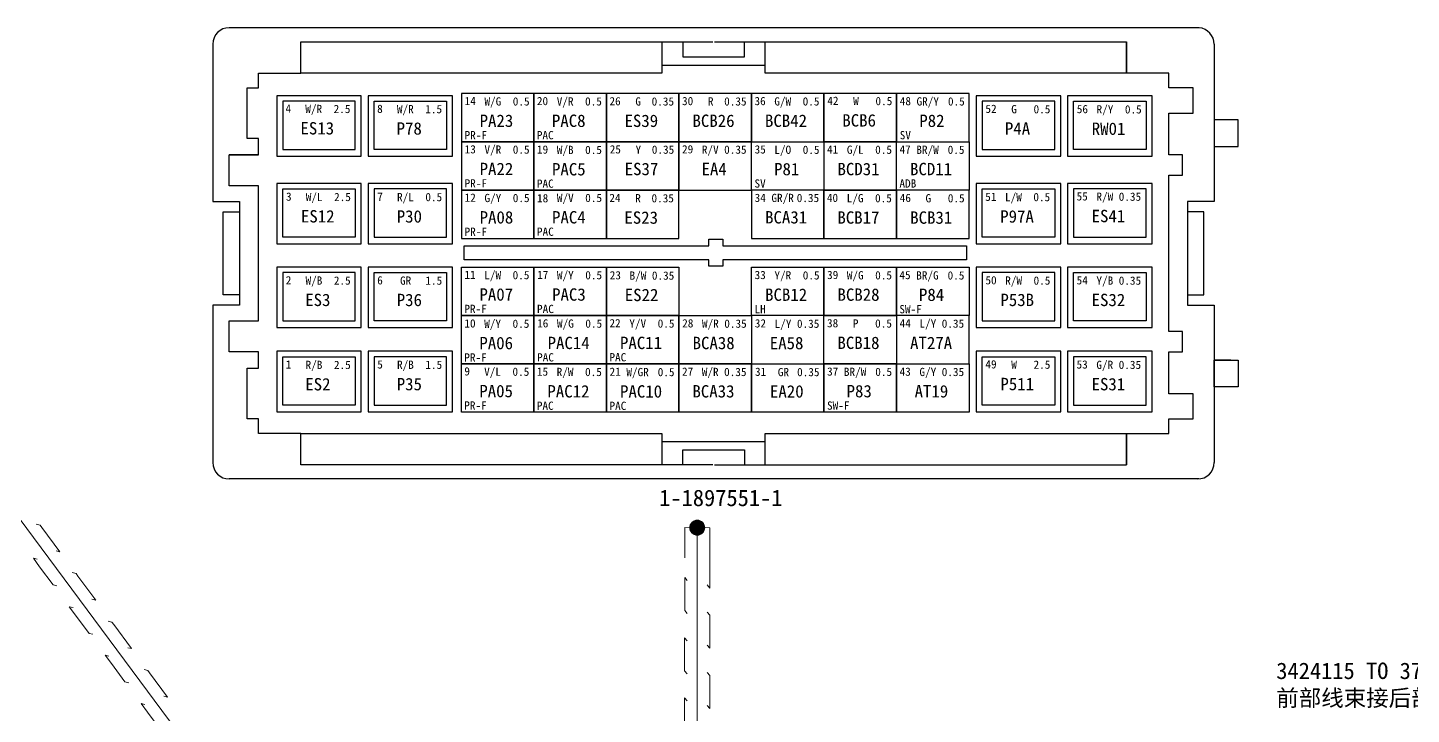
# Model space of a CAD drawing. Header units: millimetres. Extents: x 6 to 3615, y -854 to 0.
# Drawn here: x 463.5 to 693, y -446.2 to -332.3 of the extents above; entities that cross this region are included whole.
import ezdxf

# ---------------------------------------------------------------- set-up
doc = ezdxf.new("R2010")
doc.units = ezdxf.units.MM
doc.styles.add('4eff5b8b_Style', font='simfang.ttf')

msp = doc.modelspace()

# ---------------------------------------------------------------- hatches: boundary and pattern name
h = msp.add_hatch(color=256)
edge = h.paths.add_edge_path()
edge.add_arc((574.56, -415.19), 1.25, 0, 360)
h = msp.add_hatch(color=256)
edge = h.paths.add_edge_path()
edge.add_arc((574.56, -415.19), 1.25, 0, 360)

# ---------------------------------------------------------------- linework, layer by layer
at = {"linetype": 'Continuous', "lineweight": 30}
for p, q in [((518.83, -343.56), (504.8, -343.56)), ((504.8, -343.56), (504.8, -353.58)), ((518.83, -353.58), (518.83, -343.56)), ((533.98, -343.56), (519.95, -343.56)), ((519.95, -343.56), (519.95, -353.58)), ((533.98, -353.58), (533.98, -343.56)), ((547.47, -343.16), (535.44, -343.16)), ((535.44, -343.16), (535.44, -351.18)), ((559.5, -343.16), (547.47, -343.16)), ((547.47, -343.16), (547.47, -351.18)), ((547.47, -351.18), (547.47, -343.16)), ((547.47, -343.16), (547.47, -343.16)), ((571.53, -343.16), (559.5, -343.16)), ((559.5, -343.16), (559.5, -351.18)), ((559.5, -351.18), (559.5, -343.16)), ((559.5, -343.16), (559.5, -343.16)), ((583.55, -343.16), (571.53, -343.16)), ((571.53, -343.16), (571.53, -351.18)), ((571.53, -351.18), (571.53, -343.16)), ((571.53, -343.16), (571.53, -343.16)), ((595.58, -343.16), (583.55, -343.16)), ((583.55, -343.16), (583.55, -351.18)), ((583.55, -351.18), (583.55, -343.16)), ((583.55, -343.16), (583.55, -343.16)), ((595.58, -351.18), (595.58, -343.16)), ((607.61, -343.16), (595.58, -343.16)), ((595.58, -343.16), (595.58, -351.18)), ((619.64, -343.16), (607.61, -343.16)), ((607.61, -343.16), (607.61, -351.18)), ((607.61, -351.18), (607.61, -343.16)), ((607.61, -343.16), (607.61, -343.16)), ((619.64, -351.18), (619.64, -343.16)), ((634.86, -343.56), (620.83, -343.56)), ((620.83, -343.56), (620.83, -353.58)), ((634.86, -353.58), (634.86, -343.56)), ((650.02, -343.56), (635.98, -343.56)), ((635.98, -343.56), (635.98, -353.58)), ((650.02, -353.58), (650.02, -343.56)), ((517.83, -344.46), (505.8, -344.46)), ((505.8, -344.46), (505.8, -352.48)), ((517.83, -352.48), (517.83, -344.46)), ((517.83, -344.46), (517.83, -344.46)), ((520.95, -344.46), (532.98, -344.46)), ((520.95, -352.48), (520.95, -344.46)), ((520.95, -344.46), (520.95, -344.46)), ((532.98, -344.46), (532.98, -352.48)), ((633.86, -344.46), (621.84, -344.46)), ((621.84, -344.46), (621.84, -352.48)), ((633.86, -352.48), (633.86, -344.46)), ((633.86, -344.46), (633.86, -344.46)), ((636.98, -344.46), (649.01, -344.46)), ((636.98, -352.48), (636.98, -344.46)), ((636.98, -344.46), (636.98, -344.46)), ((649.01, -344.46), (649.01, -352.48)), ((664.3, -347.54), (660.3, -347.54)), ((660.3, -347.54), (660.3, -351.97)), ((664.3, -351.97), (664.3, -347.54)), ((505.8, -352.48), (517.83, -352.48)), ((532.98, -352.48), (520.95, -352.48)), ((535.44, -351.18), (547.47, -351.18)), ((547.47, -351.18), (535.44, -351.18)), ((535.44, -351.18), (535.44, -359.2)), ((547.47, -351.18), (559.5, -351.18)), ((559.5, -351.18), (547.47, -351.18)), ((547.47, -351.18), (547.47, -359.2)), ((547.47, -359.2), (547.47, -351.18)), ((547.47, -351.18), (547.47, -351.18)), ((559.5, -351.18), (571.53, -351.18)), ((571.53, -351.18), (559.5, -351.18)), ((559.5, -351.18), (559.5, -359.2)), ((559.5, -359.2), (559.5, -351.18)), ((559.5, -351.18), (559.5, -351.18)), ((571.53, -351.18), (583.55, -351.18)), ((583.55, -351.18), (571.53, -351.18)), ((571.53, -351.18), (571.53, -359.2)), ((571.53, -359.2), (571.53, -351.18)), ((571.53, -351.18), (571.53, -351.18)), ((583.55, -351.18), (595.58, -351.18)), ((583.55, -351.18), (583.55, -351.18)), ((583.55, -351.18), (595.58, -351.18)), ((583.55, -359.2), (583.55, -351.18)), ((583.55, -351.18), (583.55, -351.18)), ((583.55, -351.18), (595.58, -351.18)), ((583.55, -359.2), (583.55, -351.18)), ((583.55, -351.18), (583.55, -351.18)), ((583.55, -359.2), (583.55, -351.18)), ((583.55, -351.18), (583.55, -351.18)), ((595.58, -351.18), (595.58, -359.2)), ((595.58, -351.18), (595.58, -359.2)), ((595.58, -351.18), (607.61, -351.18)), ((607.61, -351.18), (595.58, -351.18)), ((595.58, -351.18), (595.58, -359.2)), ((607.61, -351.18), (619.64, -351.18)), ((607.61, -351.18), (607.61, -351.18)), ((607.61, -351.18), (619.64, -351.18)), ((607.61, -359.2), (607.61, -351.18)), ((607.61, -351.18), (607.61, -351.18)), ((607.61, -351.18), (619.64, -351.18)), ((607.61, -359.2), (607.61, -351.18)), ((607.61, -351.18), (607.61, -351.18)), ((607.61, -359.2), (607.61, -351.18)), ((607.61, -351.18), (607.61, -351.18)), ((619.64, -351.18), (619.64, -359.2)), ((619.64, -351.18), (619.64, -359.2)), ((621.84, -352.48), (633.86, -352.48)), ((649.01, -352.48), (636.98, -352.48)), ((660.3, -351.97), (664.3, -351.97)), ((660.3, -351.97), (660.3, -351.97)), ((504.8, -353.58), (518.83, -353.58)), ((504.8, -353.58), (504.8, -353.58)), ((519.95, -353.58), (533.98, -353.58)), ((519.95, -353.58), (519.95, -353.58)), ((620.83, -353.58), (634.86, -353.58)), ((620.83, -353.58), (620.83, -353.58)), ((635.98, -353.58), (650.02, -353.58)), ((635.98, -353.58), (635.98, -353.58)), ((518.83, -358.11), (504.8, -358.11)), ((504.8, -358.11), (504.8, -368.14)), ((505.8, -367.04), (505.8, -359.02)), ((505.8, -359.02), (517.83, -359.02)), ((517.83, -359.02), (517.83, -367.04)), ((518.83, -368.14), (518.83, -358.11)), ((533.98, -358.11), (519.95, -358.11)), ((519.95, -358.11), (519.95, -368.14)), ((532.98, -359.02), (520.95, -359.02)), ((520.95, -359.02), (520.95, -367.04)), ((532.98, -367.04), (532.98, -359.02)), ((533.98, -368.14), (533.98, -358.11)), ((535.44, -359.2), (547.47, -359.2)), ((547.47, -359.2), (535.44, -359.2)), ((535.44, -359.2), (535.44, -367.22)), ((547.47, -359.2), (559.5, -359.2)), ((559.5, -359.2), (547.47, -359.2)), ((547.47, -359.2), (547.47, -367.22)), ((547.47, -367.22), (547.47, -359.2)), ((547.47, -359.2), (547.47, -359.2)), ((559.5, -359.2), (571.53, -359.2)), ((571.53, -359.2), (559.5, -359.2)), ((559.5, -359.2), (559.5, -367.22)), ((559.5, -367.22), (559.5, -359.2)), ((559.5, -359.2), (559.5, -359.2)), ((571.53, -359.2), (583.55, -359.2)), ((571.53, -367.22), (571.53, -359.2)), ((571.53, -359.2), (571.53, -359.2)), ((595.58, -359.2), (583.55, -359.2)), ((595.58, -359.2), (583.55, -359.2)), ((583.55, -359.2), (583.55, -367.22)), ((595.58, -359.2), (583.55, -359.2)), ((595.58, -367.22), (595.58, -359.2)), ((595.58, -359.2), (607.61, -359.2)), ((607.61, -359.2), (595.58, -359.2)), ((595.58, -359.2), (595.58, -367.22)), ((619.64, -359.2), (607.61, -359.2)), ((619.64, -359.2), (607.61, -359.2)), ((607.61, -359.2), (607.61, -367.22)), ((619.64, -359.2), (607.61, -359.2)), ((607.61, -367.22), (607.61, -359.2)), ((607.61, -359.2), (607.61, -359.2)), ((619.64, -367.22), (619.64, -359.2)), ((634.86, -358.11), (620.83, -358.11)), ((620.83, -358.11), (620.83, -368.14)), ((621.84, -367.04), (621.84, -359.02)), ((621.84, -359.02), (633.86, -359.02)), ((633.86, -359.02), (633.86, -367.04)), ((634.86, -368.14), (634.86, -358.11)), ((650.02, -358.11), (635.98, -358.11)), ((635.98, -358.11), (635.98, -368.14)), ((649.01, -359.02), (636.98, -359.02)), ((636.98, -359.02), (636.98, -367.04)), ((649.01, -367.04), (649.01, -359.02)), ((650.02, -368.14), (650.02, -358.11)), ((517.83, -367.04), (505.8, -367.04)), ((517.83, -367.04), (517.83, -367.04)), ((520.95, -367.04), (532.98, -367.04)), ((520.95, -367.04), (520.95, -367.04)), ((633.86, -367.04), (621.84, -367.04)), ((633.86, -367.04), (633.86, -367.04)), ((636.98, -367.04), (649.01, -367.04)), ((636.98, -367.04), (636.98, -367.04)), ((504.8, -368.14), (518.83, -368.14)), ((504.8, -368.14), (504.8, -368.14)), ((519.95, -368.14), (533.98, -368.14)), ((519.95, -368.14), (519.95, -368.14)), ((535.44, -367.22), (547.47, -367.22)), ((547.47, -367.22), (559.5, -367.22)), ((559.5, -367.22), (571.53, -367.22)), ((583.55, -367.22), (595.58, -367.22)), ((583.55, -367.22), (583.55, -367.22)), ((595.58, -367.22), (607.61, -367.22)), ((607.61, -367.22), (619.64, -367.22)), ((607.61, -367.22), (607.61, -367.22)), ((620.83, -368.14), (634.86, -368.14)), ((620.83, -368.14), (620.83, -368.14)), ((635.98, -368.14), (650.02, -368.14)), ((635.98, -368.14), (635.98, -368.14)), ((518.83, -371.97), (504.8, -371.97)), ((504.8, -371.97), (504.8, -381.99)), ((517.83, -372.87), (505.8, -372.87)), ((505.8, -372.87), (505.8, -380.89)), ((517.83, -380.89), (517.83, -372.87)), ((517.83, -372.87), (517.83, -372.87)), ((518.83, -381.99), (518.83, -371.97)), ((533.98, -371.97), (519.95, -371.97)), ((519.95, -371.97), (519.95, -381.99)), ((520.95, -372.87), (532.98, -372.87)), ((520.95, -380.89), (520.95, -372.87)), ((520.95, -372.87), (520.95, -372.87)), ((532.98, -372.87), (532.98, -380.89)), ((533.98, -381.99), (533.98, -371.97)), ((535.44, -380.01), (535.44, -371.99)), ((535.44, -371.99), (547.47, -371.99)), ((547.47, -380.01), (547.47, -371.99)), ((547.47, -371.99), (559.5, -371.99)), ((547.47, -371.99), (547.47, -380.01)), ((559.5, -380.01), (559.5, -371.99)), ((559.5, -371.99), (571.53, -371.99)), ((559.5, -371.99), (559.5, -380.01)), ((571.53, -371.99), (571.53, -380.01)), ((583.55, -371.99), (595.58, -371.99)), ((583.55, -380.01), (583.55, -371.99)), ((583.55, -371.99), (583.55, -371.99)), ((595.58, -371.99), (595.58, -380.01)), ((595.58, -380.01), (595.58, -371.99)), ((595.58, -371.99), (607.61, -371.99)), ((607.61, -371.99), (619.64, -371.99)), ((607.61, -380.01), (607.61, -371.99)), ((607.61, -371.99), (607.61, -371.99)), ((607.61, -371.99), (607.61, -380.01)), ((619.64, -371.99), (619.64, -380.01)), ((634.86, -371.97), (620.83, -371.97)), ((620.83, -371.97), (620.83, -381.99)), ((633.86, -372.87), (621.84, -372.87)), ((621.84, -372.87), (621.84, -380.89)), ((633.86, -380.89), (633.86, -372.87)), ((633.86, -372.87), (633.86, -372.87)), ((634.86, -381.99), (634.86, -371.97)), ((650.02, -371.97), (635.98, -371.97)), ((635.98, -371.97), (635.98, -381.99)), ((636.98, -372.87), (649.01, -372.87)), ((636.98, -380.89), (636.98, -372.87)), ((636.98, -372.87), (636.98, -372.87)), ((649.01, -372.87), (649.01, -380.89)), ((650.02, -381.99), (650.02, -371.97)), ((505.8, -380.89), (517.83, -380.89)), ((532.98, -380.89), (520.95, -380.89)), ((535.44, -388.03), (535.44, -380.01)), ((535.44, -380.01), (547.47, -380.01)), ((547.47, -380.01), (535.44, -380.01)), ((547.47, -388.03), (547.47, -380.01)), ((547.47, -380.01), (559.5, -380.01)), ((559.5, -380.01), (547.47, -380.01)), ((547.47, -380.01), (547.47, -388.03)), ((547.47, -380.01), (547.47, -380.01)), ((559.5, -388.03), (559.5, -380.01)), ((559.5, -380.01), (571.53, -380.01)), ((571.53, -380.01), (559.5, -380.01)), ((559.5, -380.01), (559.5, -388.03)), ((559.5, -380.01), (559.5, -380.01)), ((571.53, -388.03), (571.53, -380.01)), ((571.53, -380.01), (583.55, -380.01)), ((571.53, -380.01), (571.53, -388.03)), ((571.53, -380.01), (571.53, -380.01)), ((595.58, -380.01), (583.55, -380.01)), ((583.55, -380.01), (583.55, -388.03)), ((595.58, -380.01), (583.55, -380.01)), ((595.58, -380.01), (583.55, -380.01)), ((583.55, -380.01), (583.55, -388.03)), ((583.55, -380.01), (583.55, -388.03)), ((595.58, -388.03), (595.58, -380.01)), ((595.58, -388.03), (595.58, -380.01)), ((595.58, -388.03), (595.58, -380.01)), ((595.58, -380.01), (607.61, -380.01)), ((607.61, -380.01), (595.58, -380.01)), ((619.64, -380.01), (607.61, -380.01)), ((607.61, -380.01), (607.61, -388.03)), ((619.64, -380.01), (607.61, -380.01)), ((619.64, -380.01), (607.61, -380.01)), ((607.61, -380.01), (607.61, -388.03)), ((607.61, -380.01), (607.61, -388.03)), ((607.61, -380.01), (607.61, -380.01)), ((619.64, -388.03), (619.64, -380.01)), ((619.64, -388.03), (619.64, -380.01)), ((621.84, -380.89), (633.86, -380.89)), ((649.01, -380.89), (636.98, -380.89)), ((504.8, -381.99), (518.83, -381.99)), ((504.8, -381.99), (504.8, -381.99)), ((519.95, -381.99), (533.98, -381.99)), ((519.95, -381.99), (519.95, -381.99)), ((620.83, -381.99), (634.86, -381.99)), ((620.83, -381.99), (620.83, -381.99)), ((635.98, -381.99), (650.02, -381.99)), ((635.98, -381.99), (635.98, -381.99)), ((518.83, -385.94), (504.8, -385.94)), ((504.8, -385.94), (504.8, -395.97)), ((505.8, -394.87), (505.8, -386.85)), ((505.8, -386.85), (517.83, -386.85)), ((517.83, -386.85), (517.83, -394.87)), ((518.83, -395.97), (518.83, -385.94)), ((533.98, -385.94), (519.95, -385.94)), ((519.95, -385.94), (519.95, -395.97)), ((532.98, -386.85), (520.95, -386.85)), ((520.95, -386.85), (520.95, -394.87)), ((532.98, -394.87), (532.98, -386.85)), ((533.98, -395.97), (533.98, -385.94)), ((634.86, -385.94), (620.83, -385.94)), ((620.83, -385.94), (620.83, -395.97)), ((621.84, -394.87), (621.84, -386.85)), ((621.84, -386.85), (633.86, -386.85)), ((633.86, -386.85), (633.86, -394.87)), ((634.86, -395.97), (634.86, -385.94)), ((650.02, -385.94), (635.98, -385.94)), ((635.98, -385.94), (635.98, -395.97)), ((649.01, -386.85), (636.98, -386.85)), ((636.98, -386.85), (636.98, -394.87)), ((649.01, -394.87), (649.01, -386.85)), ((650.02, -395.97), (650.02, -385.94)), ((660.3, -387.42), (664.3, -387.42)), ((660.3, -391.85), (660.3, -387.42)), ((660.3, -387.42), (660.3, -387.42)), ((664.3, -387.42), (664.3, -391.85)), ((535.44, -396.04), (535.44, -388.03)), ((535.44, -388.03), (547.47, -388.03)), ((547.47, -388.03), (535.44, -388.03)), ((547.47, -396.04), (547.47, -388.03)), ((547.47, -388.03), (559.5, -388.03)), ((559.5, -388.03), (547.47, -388.03)), ((547.47, -388.03), (547.47, -396.04)), ((547.47, -388.03), (547.47, -388.03)), ((559.5, -396.04), (559.5, -388.03)), ((559.5, -388.03), (571.53, -388.03)), ((571.53, -388.03), (559.5, -388.03)), ((559.5, -388.03), (559.5, -396.04)), ((559.5, -388.03), (559.5, -388.03)), ((571.53, -396.04), (571.53, -388.03)), ((571.53, -388.03), (583.55, -388.03)), ((583.55, -388.03), (571.53, -388.03)), ((571.53, -388.03), (571.53, -396.04)), ((571.53, -388.03), (571.53, -388.03)), ((583.55, -388.03), (595.58, -388.03)), ((583.55, -396.04), (583.55, -388.03)), ((583.55, -388.03), (583.55, -388.03)), ((583.55, -388.03), (595.58, -388.03)), ((583.55, -388.03), (583.55, -388.03)), ((583.55, -388.03), (595.58, -388.03)), ((583.55, -388.03), (583.55, -388.03)), ((583.55, -388.03), (583.55, -396.04)), ((583.55, -388.03), (583.55, -388.03)), ((595.58, -388.03), (595.58, -396.04)), ((595.58, -396.04), (595.58, -388.03)), ((595.58, -388.03), (607.61, -388.03)), ((607.61, -388.03), (595.58, -388.03)), ((607.61, -388.03), (619.64, -388.03)), ((607.61, -396.04), (607.61, -388.03)), ((607.61, -388.03), (607.61, -388.03)), ((607.61, -388.03), (619.64, -388.03)), ((607.61, -388.03), (607.61, -388.03)), ((607.61, -388.03), (619.64, -388.03)), ((607.61, -388.03), (607.61, -388.03)), ((607.61, -388.03), (607.61, -396.04)), ((607.61, -388.03), (607.61, -388.03)), ((619.64, -388.03), (619.64, -396.04)), ((664.3, -391.85), (660.3, -391.85)), ((504.8, -395.97), (518.83, -395.97)), ((504.8, -395.97), (504.8, -395.97)), ((517.83, -394.87), (505.8, -394.87)), ((517.83, -394.87), (517.83, -394.87)), ((519.95, -395.97), (533.98, -395.97)), ((519.95, -395.97), (519.95, -395.97)), ((520.95, -394.87), (532.98, -394.87)), ((520.95, -394.87), (520.95, -394.87)), ((547.47, -396.04), (535.44, -396.04)), ((559.5, -396.04), (547.47, -396.04)), ((547.47, -396.04), (547.47, -396.04)), ((571.53, -396.04), (559.5, -396.04)), ((559.5, -396.04), (559.5, -396.04)), ((583.55, -396.04), (571.53, -396.04)), ((571.53, -396.04), (571.53, -396.04)), ((595.58, -396.04), (583.55, -396.04)), ((583.55, -396.04), (583.55, -396.04)), ((607.61, -396.04), (595.58, -396.04)), ((619.64, -396.04), (607.61, -396.04)), ((607.61, -396.04), (607.61, -396.04)), ((620.83, -395.97), (634.86, -395.97)), ((620.83, -395.97), (620.83, -395.97)), ((633.86, -394.87), (621.84, -394.87)), ((633.86, -394.87), (633.86, -394.87)), ((635.98, -395.97), (650.02, -395.97)), ((635.98, -395.97), (635.98, -395.97)), ((636.98, -394.87), (649.01, -394.87)), ((636.98, -394.87), (636.98, -394.87))]:
    msp.add_line(p, q, dxfattribs=at)
for points in [[(657.81, -332.28), (577.28, -332.27), (496.92, -332.27)], [(494.18, -334.99), (494.18, -361.08), (498.64, -361.08), (498.64, -378.31), (494.18, -378.31), (494.18, -404.4)], [(501.76, -353.38), (496.93, -353.38), (501.76, -353.38), (501.76, -350.67), (499.9, -350.67), (499.9, -342.24), (501.76, -342.24), (501.76, -339.84), (508.78, -339.84), (508.78, -334.64)], [(568.71, -334.64), (568.71, -339.84), (508.78, -339.84), (508.78, -334.64), (577.12, -334.64)], [(572.14, -334.64), (572.14, -337.1), (582.42, -337.1), (582.42, -334.64)], [(577.43, -334.64), (645.78, -334.64)], [(585.84, -404.75), (585.84, -399.55), (645.78, -399.55), (645.78, -404.75), (645.78, -399.55), (652.8, -399.55), (652.8, -397.15), (656.84, -397.15), (656.84, -392.97), (652.8, -392.97), (652.8, -386.01), (655.03, -386.01), (655.03, -382.65), (652.8, -382.65), (652.8, -356.74), (655.03, -356.74), (655.03, -353.38), (652.8, -353.38), (652.8, -346.42), (656.84, -346.42), (656.84, -342.24), (652.8, -342.24), (652.8, -339.84), (645.78, -339.84), (645.78, -334.64), (645.78, -339.84), (585.84, -339.84), (585.84, -334.64)], [(660.3, -334.99), (660.3, -361.08), (655.85, -361.08), (655.85, -378.31), (660.3, -378.31), (660.3, -404.4)], [(568.71, -338.47), (585.84, -338.47)], [(508.78, -404.75), (508.78, -399.55), (501.76, -399.55), (501.76, -397.15), (499.9, -397.15), (499.9, -388.72), (501.76, -388.72), (501.76, -386.01), (496.93, -386.01), (496.93, -380.88), (501.76, -380.88), (501.76, -358.52), (496.93, -358.52), (496.93, -353.38)], [(498.64, -376.59), (495.9, -376.59), (495.9, -362.8), (498.64, -362.8)], [(655.85, -376.59), (658.59, -376.59), (658.59, -362.8), (655.85, -362.8)], [(535.91, -370.76), (535.91, -368.45), (576.5, -368.45), (576.5, -367.37), (578.82, -367.37), (578.82, -368.45), (619.22, -368.45), (619.22, -370.76), (578.82, -370.76), (578.82, -371.84), (576.5, -371.84), (576.5, -370.76), (535.91, -370.76)], [(663.08, -387.42), (660.3, -387.42)], [(577.12, -404.75), (508.78, -404.75), (508.78, -399.55), (568.71, -399.55), (568.71, -404.75)], [(568.71, -400.92), (585.84, -400.92)], [(572.14, -404.75), (572.14, -402.29), (582.42, -402.29), (582.42, -404.75)], [(577.43, -404.75), (645.78, -404.75)], [(657.73, -407.11), (577.28, -407.12), (496.92, -407.12)]]:
    msp.add_lwpolyline(points, dxfattribs=at)
for points in [[(504.8, -353.58), (518.83, -353.58), (518.83, -343.56), (504.8, -343.56), (504.8, -353.58)], [(519.95, -353.58), (533.98, -353.58), (533.98, -343.56), (519.95, -343.56), (519.95, -353.58)], [(547.47, -343.16), (535.44, -343.16), (535.44, -351.18), (547.47, -351.18), (547.47, -343.16)], [(559.5, -343.16), (547.47, -343.16), (547.47, -351.18), (559.5, -351.18), (559.5, -343.16)], [(571.53, -343.16), (559.5, -343.16), (559.5, -351.18), (571.53, -351.18), (571.53, -343.16)], [(583.55, -343.16), (571.53, -343.16), (571.53, -351.18), (583.55, -351.18), (583.55, -343.16)], [(583.55, -351.18), (595.58, -351.18), (595.58, -343.16), (583.55, -343.16), (583.55, -351.18)], [(607.61, -343.16), (595.58, -343.16), (595.58, -351.18), (607.61, -351.18), (607.61, -343.16)], [(607.61, -351.18), (619.64, -351.18), (619.64, -343.16), (607.61, -343.16), (607.61, -351.18)], [(620.83, -353.58), (634.86, -353.58), (634.86, -343.56), (620.83, -343.56), (620.83, -353.58)], [(635.98, -353.58), (650.02, -353.58), (650.02, -343.56), (635.98, -343.56), (635.98, -353.58)], [(517.83, -344.46), (505.8, -344.46), (505.8, -352.48), (517.83, -352.48), (517.83, -344.46)], [(520.95, -344.46), (532.98, -344.46), (532.98, -352.48), (520.95, -352.48), (520.95, -344.46)], [(633.86, -344.46), (621.84, -344.46), (621.84, -352.48), (633.86, -352.48), (633.86, -344.46)], [(636.98, -344.46), (649.01, -344.46), (649.01, -352.48), (636.98, -352.48), (636.98, -344.46)], [(660.3, -351.97), (664.3, -351.97), (664.3, -347.54), (660.3, -347.54), (660.3, -351.97)], [(547.47, -351.18), (535.44, -351.18), (535.44, -359.2), (547.47, -359.2), (547.47, -351.18)], [(559.5, -351.18), (547.47, -351.18), (547.47, -359.2), (559.5, -359.2), (559.5, -351.18)], [(571.53, -351.18), (559.5, -351.18), (559.5, -359.2), (571.53, -359.2), (571.53, -351.18)], [(583.55, -351.18), (571.53, -351.18), (571.53, -359.2), (583.55, -359.2), (583.55, -351.18)], [(583.55, -351.18), (595.58, -351.18), (595.58, -359.2), (583.55, -359.2), (583.55, -351.18)], [(583.55, -351.18), (595.58, -351.18), (595.58, -359.2), (583.55, -359.2), (583.55, -351.18)], [(607.61, -351.18), (595.58, -351.18), (595.58, -359.2), (607.61, -359.2), (607.61, -351.18)], [(607.61, -351.18), (619.64, -351.18), (619.64, -359.2), (607.61, -359.2), (607.61, -351.18)], [(607.61, -351.18), (619.64, -351.18), (619.64, -359.2), (607.61, -359.2), (607.61, -351.18)], [(504.8, -368.14), (518.83, -368.14), (518.83, -358.11), (504.8, -358.11), (504.8, -368.14)], [(517.83, -367.04), (505.8, -367.04), (505.8, -359.02), (517.83, -359.02), (517.83, -367.04)], [(519.95, -368.14), (533.98, -368.14), (533.98, -358.11), (519.95, -358.11), (519.95, -368.14)], [(520.95, -367.04), (532.98, -367.04), (532.98, -359.02), (520.95, -359.02), (520.95, -367.04)], [(547.47, -359.2), (535.44, -359.2), (535.44, -367.22), (547.47, -367.22), (547.47, -359.2)], [(559.5, -359.2), (547.47, -359.2), (547.47, -367.22), (559.5, -367.22), (559.5, -359.2)], [(571.53, -359.2), (559.5, -359.2), (559.5, -367.22), (571.53, -367.22), (571.53, -359.2)], [(583.55, -367.22), (595.58, -367.22), (595.58, -359.2), (583.55, -359.2), (583.55, -367.22)], [(607.61, -359.2), (595.58, -359.2), (595.58, -367.22), (607.61, -367.22), (607.61, -359.2)], [(607.61, -367.22), (619.64, -367.22), (619.64, -359.2), (607.61, -359.2), (607.61, -367.22)], [(620.83, -368.14), (634.86, -368.14), (634.86, -358.11), (620.83, -358.11), (620.83, -368.14)], [(633.86, -367.04), (621.84, -367.04), (621.84, -359.02), (633.86, -359.02), (633.86, -367.04)], [(635.98, -368.14), (650.02, -368.14), (650.02, -358.11), (635.98, -358.11), (635.98, -368.14)], [(636.98, -367.04), (649.01, -367.04), (649.01, -359.02), (636.98, -359.02), (636.98, -367.04)], [(504.8, -381.99), (518.83, -381.99), (518.83, -371.97), (504.8, -371.97), (504.8, -381.99)], [(517.83, -372.87), (505.8, -372.87), (505.8, -380.89), (517.83, -380.89), (517.83, -372.87)], [(519.95, -381.99), (533.98, -381.99), (533.98, -371.97), (519.95, -371.97), (519.95, -381.99)], [(520.95, -372.87), (532.98, -372.87), (532.98, -380.89), (520.95, -380.89), (520.95, -372.87)], [(547.47, -380.01), (535.44, -380.01), (535.44, -371.99), (547.47, -371.99), (547.47, -380.01)], [(559.5, -380.01), (547.47, -380.01), (547.47, -371.99), (559.5, -371.99), (559.5, -380.01)], [(571.53, -380.01), (559.5, -380.01), (559.5, -371.99), (571.53, -371.99), (571.53, -380.01)], [(583.55, -371.99), (595.58, -371.99), (595.58, -380.01), (583.55, -380.01), (583.55, -371.99)], [(607.61, -380.01), (595.58, -380.01), (595.58, -371.99), (607.61, -371.99), (607.61, -380.01)], [(607.61, -371.99), (619.64, -371.99), (619.64, -380.01), (607.61, -380.01), (607.61, -371.99)], [(620.83, -381.99), (634.86, -381.99), (634.86, -371.97), (620.83, -371.97), (620.83, -381.99)], [(633.86, -372.87), (621.84, -372.87), (621.84, -380.89), (633.86, -380.89), (633.86, -372.87)], [(635.98, -381.99), (650.02, -381.99), (650.02, -371.97), (635.98, -371.97), (635.98, -381.99)], [(636.98, -372.87), (649.01, -372.87), (649.01, -380.89), (636.98, -380.89), (636.98, -372.87)], [(547.47, -388.03), (535.44, -388.03), (535.44, -380.01), (547.47, -380.01), (547.47, -388.03)], [(559.5, -388.03), (547.47, -388.03), (547.47, -380.01), (559.5, -380.01), (559.5, -388.03)], [(571.53, -388.03), (559.5, -388.03), (559.5, -380.01), (571.53, -380.01), (571.53, -388.03)], [(583.55, -388.03), (571.53, -388.03), (571.53, -380.01), (583.55, -380.01), (583.55, -388.03)], [(583.55, -388.03), (595.58, -388.03), (595.58, -380.01), (583.55, -380.01), (583.55, -388.03)], [(583.55, -388.03), (595.58, -388.03), (595.58, -380.01), (583.55, -380.01), (583.55, -388.03)], [(607.61, -388.03), (595.58, -388.03), (595.58, -380.01), (607.61, -380.01), (607.61, -388.03)], [(607.61, -388.03), (619.64, -388.03), (619.64, -380.01), (607.61, -380.01), (607.61, -388.03)], [(607.61, -388.03), (619.64, -388.03), (619.64, -380.01), (607.61, -380.01), (607.61, -388.03)], [(504.8, -395.97), (518.83, -395.97), (518.83, -385.94), (504.8, -385.94), (504.8, -395.97)], [(517.83, -394.87), (505.8, -394.87), (505.8, -386.85), (517.83, -386.85), (517.83, -394.87)], [(519.95, -395.97), (533.98, -395.97), (533.98, -385.94), (519.95, -385.94), (519.95, -395.97)], [(520.95, -394.87), (532.98, -394.87), (532.98, -386.85), (520.95, -386.85), (520.95, -394.87)], [(620.83, -395.97), (634.86, -395.97), (634.86, -385.94), (620.83, -385.94), (620.83, -395.97)], [(633.86, -394.87), (621.84, -394.87), (621.84, -386.85), (633.86, -386.85), (633.86, -394.87)], [(635.98, -395.97), (650.02, -395.97), (650.02, -385.94), (635.98, -385.94), (635.98, -395.97)], [(636.98, -394.87), (649.01, -394.87), (649.01, -386.85), (636.98, -386.85), (636.98, -394.87)], [(660.3, -387.42), (664.3, -387.42), (664.3, -391.85), (660.3, -391.85), (660.3, -387.42)], [(547.47, -396.04), (535.44, -396.04), (535.44, -388.03), (547.47, -388.03), (547.47, -396.04)], [(559.5, -396.04), (547.47, -396.04), (547.47, -388.03), (559.5, -388.03), (559.5, -396.04)], [(571.53, -396.04), (559.5, -396.04), (559.5, -388.03), (571.53, -388.03), (571.53, -396.04)], [(583.55, -396.04), (571.53, -396.04), (571.53, -388.03), (583.55, -388.03), (583.55, -396.04)], [(583.55, -388.03), (595.58, -388.03), (595.58, -396.04), (583.55, -396.04), (583.55, -388.03)], [(607.61, -396.04), (595.58, -396.04), (595.58, -388.03), (607.61, -388.03), (607.61, -396.04)], [(607.61, -388.03), (619.64, -388.03), (619.64, -396.04), (607.61, -396.04), (607.61, -388.03)]]:
    msp.add_lwpolyline(points, close=True, dxfattribs=at)
at = {"linetype": 'Continuous', "lineweight": 13}
for points in [[(574.52, -565.19), (459.56, -410.19)], [(574.52, -565.19), (574.56, -415.19)]]:
    msp.add_lwpolyline(points, dxfattribs=at)
at = {"linetype": 'Continuous', "lineweight": 0}
for points in [[(465.55, -414.77), (464.92, -414.62)], [(465.85, -415.17), (465.55, -414.77)], [(468.83, -419.19), (465.85, -415.17)], [(576.65, -415.2), (572.48, -415.19)], [(572.48, -415.19), (572.48, -420.19)], [(576.65, -415.2), (576.64, -420.2)], [(468.83, -419.19), (468.2, -419.04)], [(465.48, -421.67), (464.44, -420.27)], [(464.44, -420.27), (465.07, -420.42)], [(467.71, -424.68), (465.48, -421.67)], [(576.64, -425.2), (576.64, -420.2)], [(471.51, -422.8), (470.88, -422.65)], [(471.8, -423.21), (471.51, -422.8)], [(474.78, -427.22), (471.8, -423.21)], [(572.48, -425.19), (572.48, -423.44)], [(572.48, -423.44), (572.89, -423.94)], [(467.71, -424.68), (468.35, -424.84)], [(572.48, -428.94), (572.48, -425.19)], [(576.64, -425.2), (576.22, -424.7)], [(471.44, -429.71), (470.4, -428.3)], [(470.4, -428.3), (471.03, -428.45)], [(474.78, -427.22), (474.15, -427.07)], [(572.48, -428.94), (572.89, -429.44)], [(473.67, -432.72), (471.44, -429.71)], [(477.46, -430.84), (476.83, -430.68)], [(477.76, -431.24), (477.46, -430.84)], [(480.74, -435.26), (477.76, -431.24)], [(576.64, -429.7), (576.22, -429.2)], [(576.64, -430.2), (576.64, -429.7)], [(576.64, -435.2), (576.64, -430.2)], [(473.67, -432.72), (474.3, -432.87)], [(572.47, -435.19), (572.47, -433.44)], [(572.47, -433.44), (572.89, -433.94)], [(480.74, -435.26), (480.11, -435.1)], [(572.47, -438.94), (572.47, -435.19)], [(576.64, -435.2), (576.22, -434.7)], [(477.39, -437.74), (476.35, -436.33)], [(476.35, -436.33), (476.98, -436.48)], [(479.63, -440.75), (477.39, -437.74)], [(483.42, -438.87), (482.79, -438.72)], [(483.72, -439.27), (483.42, -438.87)], [(486.7, -443.29), (483.72, -439.27)], [(572.47, -438.94), (572.89, -439.44)], [(576.64, -439.7), (576.22, -439.2)], [(576.64, -440.2), (576.64, -439.7)], [(576.64, -445.2), (576.64, -440.2)], [(479.63, -440.75), (480.26, -440.9)], [(483.35, -445.77), (482.31, -444.36)], [(482.31, -444.36), (482.94, -444.52)], [(486.7, -443.29), (486.07, -443.13)], [(572.47, -445.19), (572.47, -443.44)], [(572.47, -443.44), (572.89, -443.94)], [(572.47, -448.94), (572.47, -445.19)], [(576.64, -445.2), (576.22, -444.7)], [(485.59, -448.78), (483.35, -445.77)]]:
    msp.add_lwpolyline(points, dxfattribs=at)
at = {"linetype": 'Continuous', "lineweight": 13}
msp.add_circle((574.56, -415.19), 1.25, dxfattribs=at)
msp.add_circle((574.56, -415.19), 1.25, dxfattribs=at)
msp.add_circle((574.56, -415.19), 1.25, dxfattribs=at)
msp.add_circle((574.56, -415.19), 1.25, dxfattribs=at)
at = {"linetype": 'Continuous', "lineweight": 30}
for centre, start, end in [((496.93, -335.01), 90, -180), ((657.56, -335.01), 0, 85), ((496.93, -404.38), -180, -90), ((657.56, -404.38), -90, 0)]:
    msp.add_arc(centre, 2.74, start, end, dxfattribs=at)

# ---------------------------------------------------------------- texts
at = {"linetype": 'Continuous', "style": '4eff5b8b_Style'}
for s, height, p in [('14', 1.367, (535.97, -345.12)), ('W/G', 1.367, (539.26, -345.18)), ('0.5', 1.367, (543.96, -345.18)), ('20', 1.367, (547.96, -345.12)), ('V/R', 1.367, (551.25, -345.18)), ('0.5', 1.367, (555.95, -345.18)), ('26', 1.367, (560, -345.14)), ('G', 1.37, (564.29, -345.19)), ('0.35', 1.367, (566.99, -345.19)), ('30', 1.367, (572.03, -345.12)), ('R', 1.37, (576.32, -345.18)), ('0.35', 1.367, (579.02, -345.18)), ('36', 1.367, (584.05, -345.12)), ('G/W', 1.367, (587.34, -345.18)), ('0.5', 1.367, (592.04, -345.18)), ('42', 1.367, (596.13, -345.07)), ('W', 1.37, (600.42, -345.12)), ('0.5', 1.367, (604.12, -345.12)), ('48', 1.367, (608.15, -345.13)), ('GR/Y', 1.367, (610.93, -345.18)), ('0.5', 1.367, (616.14, -345.18)), ('4', 1.37, (506.26, -346.38)), ('W/R', 1.367, (509.54, -346.43)), ('2.5', 1.367, (514.24, -346.43)), ('8', 1.37, (521.46, -346.41)), ('W/R', 1.367, (524.74, -346.46)), ('1.5', 1.367, (529.44, -346.46)), ('52', 1.367, (622.35, -346.41)), ('G', 1.37, (626.64, -346.47)), ('0.5', 1.367, (630.34, -346.47)), ('56', 1.367, (637.51, -346.45)), ('R/Y', 1.367, (640.79, -346.5)), ('0.5', 1.367, (645.49, -346.5)), ('ES13', 2.051, (508.74, -349.98)), ('P78', 2.051, (524.69, -350.01)), ('PA23', 2.051, (538.46, -348.73)), ('PAC8', 2.051, (550.45, -348.73)), ('ES39', 2.051, (562.49, -348.74)), ('BCB26', 2.051, (573.77, -348.73)), ('BCB42', 2.051, (585.79, -348.73)), ('BCB6', 2.051, (598.62, -348.67)), ('P82', 2.051, (611.39, -348.73)), ('P4A', 2.051, (625.59, -350.02)), ('RW01', 2.051, (639.99, -350.05)), ('PR-F', 1.367, (535.96, -350.78)), ('PAC', 1.367, (547.95, -350.78)), ('SV', 1.367, (608.14, -350.78)), ('13', 1.367, (535.98, -353.12)), ('V/R', 1.367, (539.26, -353.17)), ('0.5', 1.367, (543.96, -353.17)), ('19', 1.367, (547.97, -353.16)), ('W/B', 1.367, (551.26, -353.22)), ('0.5', 1.367, (555.96, -353.22)), ('25', 1.367, (560.04, -353.13)), ('Y', 1.37, (564.32, -353.18)), ('0.35', 1.367, (567.02, -353.18)), ('29', 1.367, (572.03, -353.12)), ('R/V', 1.367, (575.32, -353.18)), ('0.35', 1.367, (579.02, -353.18)), ('35', 1.367, (584.07, -353.14)), ('L/O', 1.367, (587.35, -353.2)), ('0.5', 1.367, (592.05, -353.2)), ('41', 1.367, (596.09, -353.14)), ('G/L', 1.367, (599.37, -353.19)), ('0.5', 1.367, (604.07, -353.19)), ('47', 1.367, (608.11, -353.14)), ('BR/W', 1.367, (610.9, -353.2)), ('0.5', 1.367, (616.1, -353.2)), ('PA22', 2.051, (538.46, -356.72)), ('PAC5', 2.051, (550.46, -356.77)), ('ES37', 2.051, (562.52, -356.73)), ('EA4', 2.051, (575.27, -356.73)), ('P81', 2.051, (587.3, -356.75)), ('BCD31', 2.051, (597.82, -356.74)), ('BCD11', 2.051, (609.85, -356.74)), ('PR-F', 1.367, (535.96, -358.77)), ('PAC', 1.367, (547.96, -358.82)), ('SV', 1.367, (584.05, -358.8)), ('ADB', 1.367, (608.1, -358.79)), ('3', 1.37, (506.34, -360.97)), ('W/L', 1.367, (509.62, -361.03)), ('2.5', 1.367, (514.32, -361.03)), ('7', 1.37, (521.47, -360.99)), ('R/L', 1.367, (524.76, -361.05)), ('0.5', 1.367, (529.46, -361.05)), ('12', 1.367, (535.97, -361.14)), ('G/Y', 1.367, (539.26, -361.2)), ('0.5', 1.367, (543.96, -361.2)), ('18', 1.367, (547.98, -361.23)), ('W/V', 1.367, (551.27, -361.19)), ('0.5', 1.367, (555.97, -361.19)), ('24', 1.367, (559.98, -361.18)), ('R', 1.37, (564.27, -361.24)), ('0.35', 1.367, (566.97, -361.24)), ('34', 1.367, (584.07, -361.17)), ('GR/R', 1.367, (586.86, -361.19)), ('0.35', 1.367, (591.06, -361.19)), ('40', 1.367, (596.06, -361.17)), ('L/G', 1.367, (599.35, -361.23)), ('0.5', 1.367, (604.05, -361.23)), ('46', 1.367, (608.14, -361.18)), ('G', 1.37, (612.42, -361.24)), ('0.5', 1.367, (616.12, -361.24)), ('51', 1.367, (622.32, -361)), ('L/W', 1.367, (625.61, -361.05)), ('0.5', 1.367, (630.31, -361.05)), ('55', 1.367, (637.48, -360.93)), ('R/W', 1.367, (640.77, -360.98)), ('0.35', 1.367, (644.47, -360.98)), ('ES12', 2.051, (508.82, -364.58)), ('P30', 2.051, (524.71, -364.6)), ('P97A', 2.051, (624.81, -364.6)), ('ES41', 2.051, (639.97, -364.53)), ('PA08', 2.051, (538.46, -364.75)), ('PAC4', 2.051, (550.47, -364.74)), ('ES23', 2.051, (562.47, -364.79)), ('BCA31', 2.051, (585.81, -364.74)), ('BCB17', 2.051, (597.8, -364.78)), ('BCB31', 2.051, (609.88, -364.79)), ('PR-F', 1.367, (535.96, -366.8)), ('PAC', 1.367, (547.97, -366.79)), ('2', 1.37, (506.3, -374.84)), ('W/B', 1.367, (509.58, -374.89)), ('2.5', 1.367, (514.28, -374.89)), ('6', 1.37, (521.47, -374.85)), ('GR', 1.367, (525.26, -374.9)), ('1.5', 1.367, (529.46, -374.9)), ('11', 1.367, (535.94, -373.94)), ('L/W', 1.367, (539.23, -373.99)), ('0.5', 1.367, (543.93, -373.99)), ('17', 1.367, (548, -373.95)), ('W/Y', 1.367, (551.28, -374)), ('0.5', 1.367, (555.98, -374)), ('23', 1.367, (560.04, -374.01)), ('B/W', 1.367, (563.33, -374.07)), ('0.35', 1.367, (567.03, -374.07)), ('33', 1.367, (584.07, -373.97)), ('Y/R', 1.367, (587.36, -374.03)), ('0.5', 1.367, (592.06, -374.03)), ('39', 1.367, (596.09, -373.96)), ('W/G', 1.367, (599.37, -374.02)), ('0.5', 1.367, (604.07, -374.02)), ('45', 1.367, (608.09, -373.98)), ('BR/G', 1.367, (610.88, -374.04)), ('0.5', 1.367, (616.08, -374.04)), ('50', 1.367, (622.36, -374.84)), ('R/W', 1.367, (625.64, -374.89)), ('0.5', 1.367, (630.34, -374.89)), ('54', 1.367, (637.48, -374.85)), ('Y/B', 1.367, (640.77, -374.9)), ('0.35', 1.367, (644.47, -374.9)), ('ES3', 2.051, (509.53, -378.44)), ('PA07', 2.051, (538.43, -377.54)), ('PAC3', 2.051, (550.48, -377.55)), ('ES22', 2.051, (562.53, -377.62)), ('BCB12', 2.051, (585.81, -377.58)), ('BCB28', 2.051, (597.82, -377.57)), ('P84', 2.051, (611.33, -377.59)), ('P53B', 2.051, (624.84, -378.44)), ('ES32', 2.051, (639.97, -378.45)), ('P36', 2.051, (524.71, -378.45)), ('PR-F', 1.367, (535.93, -379.59)), ('PAC', 1.367, (547.98, -379.6)), ('LH', 1.367, (584.06, -379.62)), ('SW-F', 1.367, (608.08, -379.64)), ('10', 1.367, (535.93, -382)), ('W/Y', 1.367, (539.22, -382.05)), ('0.5', 1.367, (543.92, -382.05)), ('16', 1.367, (548, -381.98)), ('W/G', 1.367, (551.29, -382.03)), ('0.5', 1.367, (555.99, -382.03)), ('22', 1.367, (560, -381.96)), ('Y/V', 1.367, (563.29, -382.02)), ('0.5', 1.367, (567.99, -382.02)), ('28', 1.367, (572.06, -381.98)), ('W/R', 1.367, (575.34, -382.04)), ('0.35', 1.367, (579.04, -382.04)), ('32', 1.367, (584.1, -381.99)), ('L/Y', 1.367, (587.39, -382.05)), ('0.35', 1.367, (591.09, -382.05)), ('38', 1.367, (596.08, -381.96)), ('P', 1.37, (600.36, -382.01)), ('0.5', 1.367, (604.06, -382.01)), ('44', 1.367, (608.12, -381.98)), ('L/Y', 1.367, (611.41, -382.03)), ('0.35', 1.367, (615.11, -382.03)), ('PA06', 2.051, (538.42, -385.6)), ('PAC14', 2.051, (549.74, -385.58)), ('PAC11', 2.051, (561.74, -385.57)), ('BCA38', 2.051, (573.79, -385.59)), ('EA58', 2.051, (586.59, -385.6)), ('BCB18', 2.051, (597.81, -385.56)), ('AT27A', 2.051, (609.86, -385.58)), ('1', 1.37, (506.3, -388.82)), ('R/B', 1.367, (509.59, -388.88)), ('2.5', 1.367, (514.29, -388.88)), ('5', 1.37, (521.48, -388.81)), ('R/B', 1.367, (524.76, -388.86)), ('1.5', 1.367, (529.46, -388.86)), ('PR-F', 1.367, (535.92, -387.65)), ('PAC', 1.367, (547.99, -387.63)), ('PAC', 1.367, (559.99, -387.61)), ('49', 1.367, (622.35, -388.78)), ('W', 1.37, (626.64, -388.84)), ('2.5', 1.367, (630.34, -388.84)), ('53', 1.367, (637.47, -388.81)), ('G/R', 1.367, (640.76, -388.87)), ('0.35', 1.367, (644.46, -388.87)), ('9', 1.37, (535.92, -389.95)), ('V/L', 1.367, (539.21, -390.01)), ('0.5', 1.367, (543.91, -390.01)), ('15', 1.367, (547.96, -389.99)), ('R/W', 1.367, (551.24, -390.05)), ('0.5', 1.367, (555.95, -390.05)), ('21', 1.367, (560.01, -390.01)), ('W/GR', 1.367, (562.8, -390.07)), ('0.5', 1.367, (568, -390.07)), ('27', 1.367, (572.03, -390)), ('W/R', 1.367, (575.31, -390.05)), ('0.35', 1.367, (579.01, -390.05)), ('31', 1.367, (584.14, -390.02)), ('GR', 1.367, (587.92, -390.07)), ('0.35', 1.367, (591.12, -390.07)), ('37', 1.367, (596.09, -389.98)), ('BR/W', 1.367, (598.88, -390.03)), ('0.5', 1.367, (604.08, -390.03)), ('43', 1.367, (608.12, -390)), ('G/Y', 1.367, (611.41, -390.05)), ('0.35', 1.367, (615.11, -390.05)), ('ES2', 2.051, (509.54, -392.43)), ('P35', 2.051, (524.71, -392.41)), ('PA05', 2.051, (538.41, -393.56)), ('PAC12', 2.051, (549.7, -393.6)), ('PAC10', 2.051, (561.75, -393.62)), ('BCA33', 2.051, (573.76, -393.6)), ('EA20', 2.051, (586.62, -393.62)), ('P83', 2.051, (599.33, -393.58)), ('AT19', 2.051, (610.61, -393.6)), ('P511', 2.051, (624.84, -392.39)), ('ES31', 2.051, (639.96, -392.42)), ('PR-F', 1.367, (535.91, -395.61)), ('PAC', 1.367, (547.95, -395.65)), ('PAC', 1.367, (560, -395.67)), ('SW-F', 1.367, (596.08, -395.63)), ('1-1897551-1', 2.7344, (568.24, -411.62)), ('3424115 TO 3724515-3', 2.7344, (670.6, -440.3)), ('前部线束接后部线束-3', 2.7344, (670.6, -444.8))]:
    msp.add_text(s, height=height, dxfattribs=at).set_placement(p)

doc.saveas('drawing.dxf')
